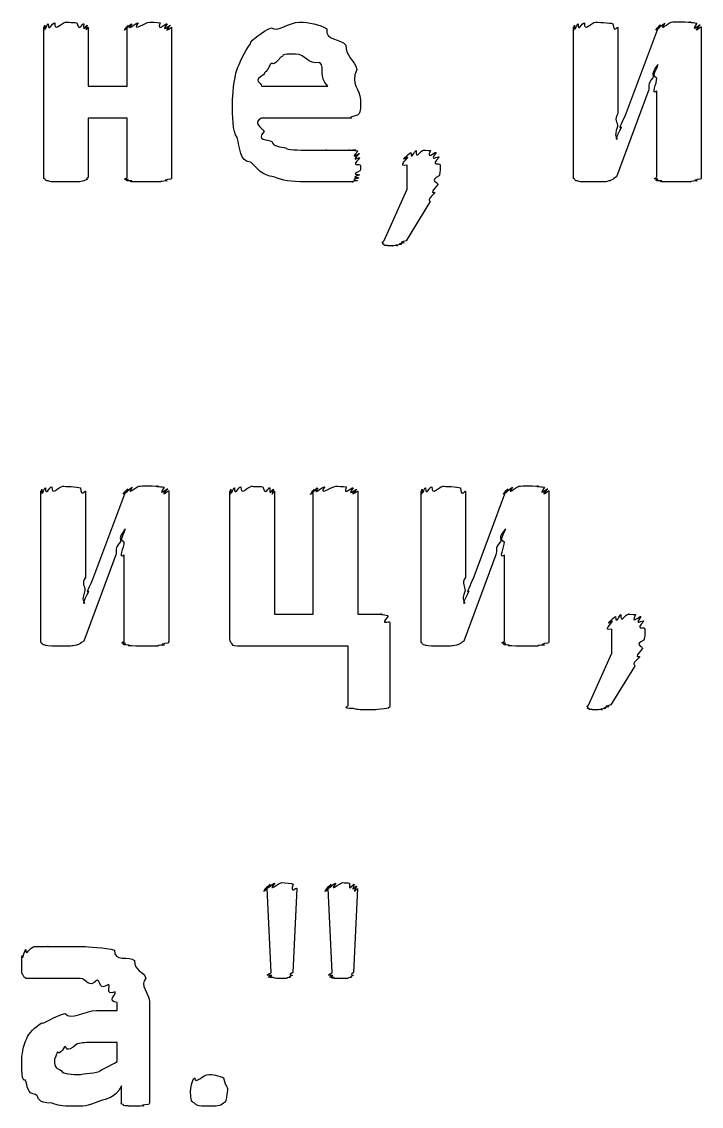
# Model space of a CAD drawing. Header units: millimetres. Extents: x 25 to 190, y 204 to 253.
# Drawn here: x 127.64 to 135.14, y 204.34 to 216.31 of the extents above; entities that cross this region are included whole.
import ezdxf

# ---------------------------------------------------------------- set-up
doc = ezdxf.new("R2010")
doc.units = ezdxf.units.MM
doc.layers.get('0').update_dxf_attribs({"linetype": 'CONTINUOUS'})

msp = doc.modelspace()

# ---------------------------------------------------------------- linework, layer by layer
at = {"color": 0}
for p, q in [((127.882, 214.594), (127.882, 216.247)), ((128.373, 216.247), (128.373, 215.597)), ((128.802, 215.597), (128.802, 216.247)), ((129.293, 216.247), (129.293, 214.594)), ((133.729, 214.594), (133.729, 216.247)), ((134.22, 216.247), (134.22, 215.294)), ((134.302, 215.277), (134.666, 216.247)), ((135.14, 216.253), (135.14, 214.594)), ((128.373, 215.597), (128.802, 215.597)), ((130.285, 215.597), (131.018, 215.597)), ((134.556, 215.547), (134.203, 214.594)), ((134.65, 214.594), (134.65, 215.542)), ((131.377, 215.448), (131.377, 215.387)), ((128.802, 215.244), (128.373, 215.244)), ((128.373, 215.244), (128.373, 214.588)), ((128.802, 214.588), (128.802, 215.244)), ((131.272, 215.244), (130.285, 215.244)), ((131.893, 214.461), (131.893, 214.726)), ((132.257, 214.726), (132.257, 214.726)), ((131.64, 213.894), (131.893, 214.461)), ((132.141, 214.313), (131.882, 213.888)), ((127.85, 209.471), (127.85, 211.125)), ((128.341, 211.125), (128.341, 210.172)), ((128.423, 210.155), (128.787, 211.125)), ((129.261, 211.13), (129.261, 209.471)), ((129.937, 209.521), (129.937, 211.125)), ((130.427, 211.125), (130.427, 209.769)), ((130.857, 209.769), (130.857, 211.125)), ((131.348, 211.125), (131.348, 209.769)), ((132.046, 209.471), (132.046, 211.125)), ((132.537, 211.125), (132.537, 210.172)), ((132.62, 210.155), (132.983, 211.125)), ((133.458, 211.13), (133.458, 209.471)), ((128.677, 210.425), (128.324, 209.471)), ((128.771, 209.471), (128.771, 210.42)), ((132.873, 210.425), (132.52, 209.471)), ((132.967, 209.471), (132.967, 210.42)), ((130.427, 209.769), (130.857, 209.769)), ((131.348, 209.769), (131.612, 209.769)), ((131.7, 209.675), (131.7, 208.76)), ((134.153, 209.339), (134.153, 209.604)), ((134.517, 209.604), (134.517, 209.604)), ((131.243, 209.416), (130.019, 209.416)), ((131.243, 208.76), (131.243, 209.416)), ((133.9, 208.771), (134.153, 209.339)), ((134.401, 209.19), (134.142, 208.766)), ((130.393, 205.813), (130.349, 206.739)), ((130.674, 206.739), (130.63, 205.813)), ((131.065, 205.813), (131.021, 206.739)), ((131.346, 206.739), (131.302, 205.813)), ((128.691, 205.394), (128.691, 205.482)), ((129.049, 205.487), (129.049, 204.391)), ((128.465, 205.394), (128.691, 205.394)), ((128.691, 205.041), (128.454, 205.041)), ((128.691, 204.832), (128.691, 205.041)), ((128.741, 204.391), (128.741, 204.561)), ((129.91, 204.512), (129.91, 204.512))]:
    msp.add_line(p, q, dxfattribs=at)
for points in [[(127.882, 216.247), (127.882, 216.155), (127.885, 216.261), (127.893, 216.269)], [(127.893, 216.269), (127.896, 216.17), (127.912, 216.282), (127.932, 216.286)], [(127.932, 216.286), (127.933, 216.181), (127.973, 216.297), (128.003, 216.297)], [(128.003, 216.297), (127.995, 216.184), (128.076, 216.303), (128.125, 216.303)], [(128.125, 216.303), (128.094, 216.303), (128.215, 216.3), (128.246, 216.297)], [(128.246, 216.297), (128.275, 216.181), (128.304, 216.293), (128.323, 216.286)], [(128.323, 216.286), (128.312, 216.17), (128.353, 216.276), (128.361, 216.269)], [(128.361, 216.269), (128.326, 216.159), (128.373, 216.258), (128.373, 216.247)], [(128.802, 216.247), (128.731, 216.159), (128.805, 216.265), (128.814, 216.269)], [(128.814, 216.269), (128.744, 216.17), (128.833, 216.282), (128.852, 216.286)], [(128.852, 216.286), (128.782, 216.181), (128.893, 216.297), (128.924, 216.297)], [(128.924, 216.297), (128.844, 216.184), (128.998, 216.303), (129.051, 216.303)], [(129.051, 216.303), (129.062, 216.303), (129.136, 216.3), (129.166, 216.297)], [(129.166, 216.297), (129.124, 216.181), (129.224, 216.293), (129.243, 216.286)], [(129.243, 216.286), (129.161, 216.17), (129.274, 216.276), (129.282, 216.269)], [(129.282, 216.269), (129.175, 216.155), (129.293, 216.254), (129.293, 216.247)], [(130.164, 216.065), (130.16, 216.104), (130.303, 216.201), (130.395, 216.242)], [(130.395, 216.242), (130.462, 216.184), (130.59, 216.303), (130.704, 216.303)], [(130.704, 216.303), (130.81, 216.303), (130.922, 216.277), (131.007, 216.231)], [(131.007, 216.231), (130.98, 216.093), (131.162, 216.126), (131.217, 216.049)], [(133.729, 216.247), (133.729, 216.155), (133.732, 216.261), (133.74, 216.269)], [(133.74, 216.269), (133.743, 216.17), (133.759, 216.282), (133.779, 216.286)], [(133.779, 216.286), (133.78, 216.181), (133.82, 216.297), (133.85, 216.297)], [(133.85, 216.297), (133.842, 216.184), (133.923, 216.303), (133.972, 216.303)], [(133.972, 216.303), (133.985, 216.303), (134.131, 216.297), (134.165, 216.286)], [(134.165, 216.286), (134.173, 216.166), (134.22, 216.265), (134.22, 216.247)], [(134.666, 216.247), (134.592, 216.159), (134.677, 216.267), (134.688, 216.275)], [(134.688, 216.275), (134.618, 216.173), (134.718, 216.287), (134.738, 216.291)], [(134.738, 216.291), (134.658, 216.184), (134.783, 216.303), (134.809, 216.303)], [(134.809, 216.303), (134.827, 216.305), (134.87, 216.308), (134.914, 216.308)], [(134.914, 216.308), (134.916, 216.305), (134.994, 216.305), (135.024, 216.303)], [(135.024, 216.303), (134.975, 216.303), (135.075, 216.298), (135.091, 216.291)], [(135.091, 216.291), (135.008, 216.173), (135.121, 216.282), (135.129, 216.275)], [(135.129, 216.275), (135.021, 216.159), (135.14, 216.26), (135.14, 216.253)], [(130.015, 215.784), (130.035, 215.831), (130.101, 215.988), (130.164, 216.065)], [(131.217, 216.049), (131.207, 215.938), (131.312, 215.881), (131.338, 215.779)], [(130.5, 215.917), (130.395, 215.791), (130.418, 215.872), (130.385, 215.839)], [(130.66, 215.95), (130.487, 215.95), (130.547, 215.938), (130.5, 215.917)], [(130.93, 215.856), (130.784, 215.831), (130.781, 215.95), (130.66, 215.95)], [(131.018, 215.597), (130.905, 215.707), (130.992, 215.792), (130.93, 215.856)], [(129.965, 215.415), (129.965, 215.494), (129.982, 215.674), (130.015, 215.784)], [(130.385, 215.839), (130.332, 215.729), (130.331, 215.773), (130.313, 215.729)], [(131.338, 215.779), (131.258, 215.615), (131.377, 215.565), (131.377, 215.448)], [(134.661, 215.834), (134.567, 215.707), (134.623, 215.737), (134.606, 215.69)], [(134.65, 215.685), (134.58, 215.707), (134.656, 215.786), (134.661, 215.834)], [(130.313, 215.729), (130.178, 215.644), (130.285, 215.644), (130.285, 215.597)], [(134.606, 215.69), (134.534, 215.611), (134.574, 215.594), (134.556, 215.547)], [(134.65, 215.542), (134.578, 215.489), (134.65, 215.637), (134.65, 215.685)], [(130.015, 215.029), (129.965, 215.092), (129.965, 215.267), (129.965, 215.415)], [(131.377, 215.387), (131.377, 215.288), (131.366, 215.299), (131.344, 215.277)], [(131.344, 215.277), (131.214, 215.244), (131.297, 215.244), (131.272, 215.244)], [(134.22, 215.294), (134.173, 215.229), (134.217, 215.197), (134.214, 215.15)], [(134.258, 215.145), (134.214, 215.103), (134.287, 215.233), (134.302, 215.277)], [(130.285, 215.244), (130.178, 215.189), (130.294, 215.139), (130.313, 215.095)], [(134.214, 215.15), (134.17, 215.015), (134.211, 215.054), (134.209, 215.007)], [(134.209, 215.007), (134.184, 215.015), (134.243, 215.101), (134.258, 215.145)], [(130.169, 214.759), (130.035, 214.759), (130.051, 214.922), (130.015, 215.029)], [(130.313, 215.095), (130.215, 214.986), (130.36, 215.018), (130.401, 214.985)], [(130.401, 214.985), (130.413, 214.924), (130.495, 214.931), (130.561, 214.913)], [(130.561, 214.913), (130.546, 214.891), (130.707, 214.891), (130.803, 214.891)], [(130.803, 214.891), (130.836, 214.891), (130.948, 214.891), (131.007, 214.891)], [(131.007, 214.891), (130.954, 214.891), (131.115, 214.891), (131.156, 214.891)], [(131.156, 214.891), (131.156, 214.891), (131.235, 214.891), (131.261, 214.891)], [(131.261, 214.891), (131.211, 214.891), (131.312, 214.891), (131.327, 214.891)], [(131.327, 214.891), (131.236, 214.891), (131.345, 214.887), (131.349, 214.88)], [(131.349, 214.88), (131.247, 214.762), (131.361, 214.866), (131.366, 214.853)], [(131.366, 214.853), (131.256, 214.737), (131.371, 214.825), (131.371, 214.803)], [(131.371, 214.803), (131.258, 214.693), (131.377, 214.753), (131.377, 214.72)], [(131.893, 214.726), (131.779, 214.7), (131.895, 214.792), (131.899, 214.814)], [(131.899, 214.814), (131.79, 214.744), (131.917, 214.853), (131.932, 214.864)], [(131.932, 214.864), (131.94, 214.766), (131.971, 214.882), (131.993, 214.886)], [(131.993, 214.886), (131.984, 214.773), (132.042, 214.891), (132.075, 214.891)], [(132.075, 214.891), (132.048, 214.891), (132.13, 214.889), (132.152, 214.886)], [(132.152, 214.886), (132.094, 214.766), (132.198, 214.875), (132.213, 214.864)], [(132.213, 214.864), (132.125, 214.744), (132.238, 214.836), (132.246, 214.814)], [(132.246, 214.814), (132.139, 214.7), (132.257, 214.762), (132.257, 214.726)], [(130.423, 214.594), (130.288, 214.612), (130.238, 214.685), (130.169, 214.759)], [(131.371, 214.66), (131.256, 214.605), (131.368, 214.629), (131.366, 214.616)], [(131.377, 214.72), (131.377, 214.638), (131.374, 214.678), (131.371, 214.66)], [(132.257, 214.726), (132.257, 214.618), (132.253, 214.641), (132.246, 214.605)], [(127.893, 214.571), (127.882, 214.568), (127.882, 214.585), (127.882, 214.594)], [(127.932, 214.55), (127.896, 214.552), (127.9, 214.563), (127.893, 214.571)], [(128.003, 214.539), (127.933, 214.541), (127.949, 214.545), (127.932, 214.55)], [(128.125, 214.539), (127.995, 214.539), (128.036, 214.539), (128.003, 214.539)], [(128.246, 214.539), (128.213, 214.539), (128.175, 214.539), (128.125, 214.539)], [(128.323, 214.55), (128.275, 214.541), (128.279, 214.541), (128.246, 214.539)], [(128.361, 214.566), (128.312, 214.552), (128.341, 214.556), (128.323, 214.55)], [(128.373, 214.588), (128.326, 214.563), (128.368, 214.573), (128.361, 214.566)], [(128.814, 214.566), (128.731, 214.563), (128.802, 214.58), (128.802, 214.588)], [(128.852, 214.55), (128.744, 214.552), (128.82, 214.562), (128.814, 214.566)], [(128.924, 214.539), (128.782, 214.541), (128.87, 214.545), (128.852, 214.55)], [(129.051, 214.539), (128.962, 214.539), (128.957, 214.539), (128.924, 214.539)], [(129.166, 214.539), (129.062, 214.539), (129.097, 214.539), (129.051, 214.539)], [(129.243, 214.55), (129.124, 214.541), (129.199, 214.541), (129.166, 214.539)], [(129.282, 214.571), (129.161, 214.552), (129.261, 214.556), (129.243, 214.55)], [(129.293, 214.594), (129.293, 214.568), (129.289, 214.579), (129.282, 214.571)], [(130.77, 214.539), (130.605, 214.539), (130.522, 214.556), (130.423, 214.594)], [(130.985, 214.539), (130.815, 214.539), (130.847, 214.539), (130.77, 214.539)], [(131.162, 214.539), (131.064, 214.539), (131.051, 214.539), (130.985, 214.539)], [(131.288, 214.539), (131.167, 214.539), (131.213, 214.539), (131.162, 214.539)], [(131.344, 214.55), (131.233, 214.539), (131.322, 214.539), (131.288, 214.539)], [(131.36, 214.583), (131.244, 214.556), (131.35, 214.561), (131.344, 214.55)], [(131.366, 214.616), (131.251, 214.579), (131.363, 214.594), (131.36, 214.583)], [(132.246, 214.605), (132.128, 214.55), (132.237, 214.54), (132.23, 214.511)], [(133.74, 214.571), (133.729, 214.568), (133.729, 214.585), (133.729, 214.594)], [(133.773, 214.55), (133.743, 214.552), (133.747, 214.563), (133.74, 214.571)], [(133.845, 214.539), (133.776, 214.541), (133.791, 214.545), (133.773, 214.55)], [(133.955, 214.539), (133.835, 214.539), (133.874, 214.539), (133.845, 214.539)], [(134.054, 214.539), (133.919, 214.539), (133.995, 214.539), (133.955, 214.539)], [(134.12, 214.55), (134.089, 214.541), (134.079, 214.541), (134.054, 214.539)], [(134.165, 214.566), (134.126, 214.55), (134.138, 214.552), (134.12, 214.55)], [(134.203, 214.594), (134.148, 214.563), (134.175, 214.573), (134.165, 214.566)], [(134.661, 214.571), (134.578, 214.568), (134.65, 214.585), (134.65, 214.594)], [(134.699, 214.55), (134.592, 214.552), (134.667, 214.563), (134.661, 214.571)], [(134.776, 214.539), (134.633, 214.541), (134.721, 214.545), (134.699, 214.55)], [(134.898, 214.539), (134.812, 214.539), (134.809, 214.539), (134.776, 214.539)], [(135.013, 214.539), (134.909, 214.539), (134.945, 214.539), (134.898, 214.539)], [(135.091, 214.55), (134.971, 214.541), (135.047, 214.541), (135.013, 214.539)], [(135.129, 214.571), (135.008, 214.552), (135.108, 214.556), (135.091, 214.55)], [(135.14, 214.594), (135.14, 214.568), (135.136, 214.579), (135.129, 214.571)], [(132.23, 214.511), (132.114, 214.37), (132.211, 214.448), (132.196, 214.417)], [(132.196, 214.417), (132.084, 214.307), (132.164, 214.35), (132.141, 214.313)], [(131.629, 213.866), (131.603, 213.863), (131.632, 213.882), (131.64, 213.894)], [(131.64, 213.85), (131.607, 213.848), (131.632, 213.859), (131.629, 213.866)], [(131.673, 213.838), (131.618, 213.837), (131.647, 213.843), (131.64, 213.85)], [(131.728, 213.833), (131.647, 213.833), (131.687, 213.836), (131.673, 213.838)], [(131.789, 213.838), (131.695, 213.833), (131.753, 213.833), (131.728, 213.833)], [(131.827, 213.85), (131.724, 213.837), (131.802, 213.838), (131.789, 213.838)], [(131.86, 213.866), (131.75, 213.848), (131.841, 213.854), (131.827, 213.85)], [(131.882, 213.888), (131.764, 213.863), (131.867, 213.874), (131.86, 213.866)], [(127.85, 211.125), (127.85, 211.033), (127.853, 211.139), (127.861, 211.147)], [(127.861, 211.147), (127.864, 211.048), (127.881, 211.16), (127.9, 211.164)], [(127.9, 211.164), (127.901, 211.059), (127.941, 211.175), (127.972, 211.175)], [(127.972, 211.175), (127.963, 211.062), (128.045, 211.18), (128.093, 211.18)], [(128.093, 211.18), (128.107, 211.18), (128.253, 211.175), (128.286, 211.164)], [(128.286, 211.164), (128.294, 211.044), (128.341, 211.143), (128.341, 211.125)], [(128.787, 211.125), (128.713, 211.037), (128.798, 211.145), (128.809, 211.153)], [(128.809, 211.153), (128.739, 211.051), (128.84, 211.165), (128.859, 211.169)], [(128.859, 211.169), (128.779, 211.062), (128.904, 211.18), (128.931, 211.18)], [(128.931, 211.18), (128.948, 211.183), (128.991, 211.186), (129.036, 211.186)], [(129.036, 211.186), (129.037, 211.183), (129.115, 211.183), (129.146, 211.18)], [(129.146, 211.18), (129.096, 211.18), (129.197, 211.176), (129.212, 211.169)], [(129.212, 211.169), (129.129, 211.051), (129.242, 211.16), (129.25, 211.153)], [(129.25, 211.153), (129.143, 211.037), (129.261, 211.138), (129.261, 211.13)], [(129.937, 211.125), (129.937, 211.033), (129.939, 211.139), (129.947, 211.147)], [(129.947, 211.147), (129.95, 211.048), (129.967, 211.16), (129.986, 211.164)], [(129.986, 211.164), (129.988, 211.059), (130.028, 211.175), (130.058, 211.175)], [(130.058, 211.175), (130.05, 211.062), (130.131, 211.18), (130.179, 211.18)], [(130.179, 211.18), (130.149, 211.18), (130.27, 211.177), (130.3, 211.175)], [(130.3, 211.175), (130.33, 211.059), (130.358, 211.171), (130.377, 211.164)], [(130.377, 211.164), (130.367, 211.048), (130.408, 211.154), (130.416, 211.147)], [(130.416, 211.147), (130.38, 211.037), (130.427, 211.136), (130.427, 211.125)], [(130.857, 211.125), (130.785, 211.037), (130.86, 211.143), (130.868, 211.147)], [(130.868, 211.147), (130.799, 211.048), (130.888, 211.16), (130.907, 211.164)], [(130.907, 211.164), (130.836, 211.059), (130.951, 211.175), (130.984, 211.175)], [(130.984, 211.175), (130.903, 211.062), (131.057, 211.18), (131.105, 211.18)], [(131.105, 211.18), (131.116, 211.18), (131.191, 211.177), (131.221, 211.175)], [(131.221, 211.175), (131.178, 211.059), (131.279, 211.171), (131.298, 211.164)], [(131.298, 211.164), (131.215, 211.048), (131.329, 211.154), (131.337, 211.147)], [(131.337, 211.147), (131.229, 211.037), (131.348, 211.136), (131.348, 211.125)], [(132.046, 211.125), (132.046, 211.033), (132.049, 211.139), (132.057, 211.147)], [(132.057, 211.147), (132.06, 211.048), (132.077, 211.16), (132.096, 211.164)], [(132.096, 211.164), (132.097, 211.059), (132.137, 211.175), (132.167, 211.175)], [(132.167, 211.175), (132.159, 211.062), (132.241, 211.18), (132.289, 211.18)], [(132.289, 211.18), (132.303, 211.18), (132.449, 211.175), (132.482, 211.164)], [(132.482, 211.164), (132.49, 211.044), (132.537, 211.143), (132.537, 211.125)], [(132.983, 211.125), (132.909, 211.037), (132.994, 211.145), (133.005, 211.153)], [(133.005, 211.153), (132.935, 211.051), (133.036, 211.165), (133.055, 211.169)], [(133.055, 211.169), (132.975, 211.062), (133.101, 211.18), (133.127, 211.18)], [(133.127, 211.18), (133.145, 211.183), (133.187, 211.186), (133.231, 211.186)], [(133.231, 211.186), (133.233, 211.183), (133.312, 211.183), (133.342, 211.18)], [(133.342, 211.18), (133.292, 211.18), (133.393, 211.176), (133.408, 211.169)], [(133.408, 211.169), (133.325, 211.051), (133.438, 211.16), (133.446, 211.153)], [(133.446, 211.153), (133.339, 211.037), (133.458, 211.138), (133.458, 211.13)], [(128.782, 210.712), (128.688, 210.585), (128.744, 210.615), (128.727, 210.568)], [(128.771, 210.563), (128.702, 210.585), (128.778, 210.663), (128.782, 210.712)], [(132.978, 210.712), (132.884, 210.585), (132.941, 210.615), (132.923, 210.568)], [(132.967, 210.563), (132.898, 210.585), (132.974, 210.663), (132.978, 210.712)], [(128.727, 210.568), (128.655, 210.488), (128.695, 210.472), (128.677, 210.425)], [(128.771, 210.42), (128.699, 210.367), (128.771, 210.514), (128.771, 210.563)], [(132.923, 210.568), (132.851, 210.488), (132.891, 210.472), (132.873, 210.425)], [(132.967, 210.42), (132.895, 210.367), (132.967, 210.514), (132.967, 210.563)], [(128.341, 210.172), (128.294, 210.107), (128.338, 210.075), (128.335, 210.028)], [(128.379, 210.023), (128.335, 209.981), (128.408, 210.111), (128.423, 210.155)], [(132.537, 210.172), (132.49, 210.107), (132.534, 210.075), (132.532, 210.028)], [(132.576, 210.023), (132.532, 209.981), (132.605, 210.111), (132.62, 210.155)], [(128.335, 210.028), (128.291, 209.893), (128.332, 209.932), (128.33, 209.885)], [(128.33, 209.885), (128.305, 209.893), (128.364, 209.979), (128.379, 210.023)], [(132.532, 210.028), (132.487, 209.893), (132.529, 209.932), (132.526, 209.885)], [(132.526, 209.885), (132.501, 209.893), (132.56, 209.979), (132.576, 210.023)], [(131.612, 209.769), (131.56, 209.769), (131.673, 209.761), (131.684, 209.747)], [(134.192, 209.742), (134.2, 209.644), (134.231, 209.76), (134.253, 209.763)], [(134.253, 209.763), (134.244, 209.651), (134.302, 209.769), (134.335, 209.769)], [(134.335, 209.769), (134.308, 209.769), (134.39, 209.766), (134.413, 209.763)], [(134.413, 209.763), (134.355, 209.644), (134.458, 209.752), (134.473, 209.742)], [(131.684, 209.747), (131.582, 209.626), (131.7, 209.711), (131.7, 209.675)], [(134.153, 209.604), (134.039, 209.578), (134.155, 209.67), (134.159, 209.692)], [(134.159, 209.692), (134.05, 209.622), (134.177, 209.731), (134.192, 209.742)], [(134.473, 209.742), (134.385, 209.622), (134.498, 209.714), (134.506, 209.692)], [(134.506, 209.692), (134.399, 209.578), (134.517, 209.64), (134.517, 209.604)], [(129.959, 209.444), (129.937, 209.452), (129.937, 209.488), (129.937, 209.521)], [(134.517, 209.604), (134.517, 209.496), (134.513, 209.518), (134.506, 209.483)], [(127.861, 209.449), (127.85, 209.445), (127.85, 209.463), (127.85, 209.471)], [(127.894, 209.427), (127.864, 209.43), (127.868, 209.441), (127.861, 209.449)], [(127.966, 209.416), (127.897, 209.419), (127.912, 209.423), (127.894, 209.427)], [(128.076, 209.416), (127.956, 209.416), (127.995, 209.416), (127.966, 209.416)], [(128.175, 209.416), (128.04, 209.416), (128.116, 209.416), (128.076, 209.416)], [(128.242, 209.427), (128.21, 209.419), (128.2, 209.419), (128.175, 209.416)], [(128.286, 209.444), (128.247, 209.427), (128.259, 209.43), (128.242, 209.427)], [(128.324, 209.471), (128.269, 209.441), (128.297, 209.451), (128.286, 209.444)], [(128.782, 209.449), (128.699, 209.445), (128.771, 209.463), (128.771, 209.471)], [(128.82, 209.427), (128.713, 209.43), (128.789, 209.441), (128.782, 209.449)], [(128.898, 209.416), (128.754, 209.419), (128.843, 209.423), (128.82, 209.427)], [(129.019, 209.416), (128.933, 209.416), (128.931, 209.416), (128.898, 209.416)], [(129.135, 209.416), (129.03, 209.416), (129.066, 209.416), (129.019, 209.416)], [(129.212, 209.427), (129.092, 209.419), (129.168, 209.419), (129.135, 209.416)], [(129.25, 209.449), (129.129, 209.43), (129.23, 209.434), (129.212, 209.427)], [(129.261, 209.471), (129.261, 209.445), (129.257, 209.456), (129.25, 209.449)], [(130.019, 209.416), (129.965, 209.416), (129.973, 209.425), (129.959, 209.444)], [(132.057, 209.449), (132.046, 209.445), (132.046, 209.463), (132.046, 209.471)], [(132.091, 209.427), (132.06, 209.43), (132.064, 209.441), (132.057, 209.449)], [(132.162, 209.416), (132.093, 209.419), (132.108, 209.423), (132.091, 209.427)], [(132.272, 209.416), (132.152, 209.416), (132.191, 209.416), (132.162, 209.416)], [(132.372, 209.416), (132.237, 209.416), (132.312, 209.416), (132.272, 209.416)], [(132.438, 209.427), (132.406, 209.419), (132.396, 209.419), (132.372, 209.416)], [(132.482, 209.444), (132.443, 209.427), (132.456, 209.43), (132.438, 209.427)], [(132.52, 209.471), (132.465, 209.441), (132.493, 209.451), (132.482, 209.444)], [(132.978, 209.449), (132.895, 209.445), (132.967, 209.463), (132.967, 209.471)], [(133.017, 209.427), (132.909, 209.43), (132.985, 209.441), (132.978, 209.449)], [(133.094, 209.416), (132.95, 209.419), (133.038, 209.423), (133.017, 209.427)], [(133.215, 209.416), (133.13, 209.416), (133.127, 209.416), (133.094, 209.416)], [(133.331, 209.416), (133.226, 209.416), (133.262, 209.416), (133.215, 209.416)], [(133.408, 209.427), (133.288, 209.419), (133.364, 209.419), (133.331, 209.416)], [(133.446, 209.449), (133.325, 209.43), (133.426, 209.434), (133.408, 209.427)], [(133.458, 209.471), (133.458, 209.445), (133.453, 209.456), (133.446, 209.449)], [(134.506, 209.483), (134.388, 209.427), (134.497, 209.418), (134.489, 209.389)], [(134.457, 209.295), (134.343, 209.185), (134.424, 209.228), (134.401, 209.19)], [(134.489, 209.389), (134.374, 209.248), (134.47, 209.325), (134.457, 209.295)], [(131.298, 208.727), (131.16, 208.73), (131.243, 208.747), (131.243, 208.76)], [(131.475, 208.711), (131.35, 208.711), (131.334, 208.716), (131.298, 208.727)], [(131.64, 208.722), (131.505, 208.711), (131.548, 208.711), (131.475, 208.711)], [(131.7, 208.76), (131.7, 208.726), (131.68, 208.73), (131.64, 208.722)], [(133.889, 208.744), (133.863, 208.741), (133.892, 208.76), (133.9, 208.771)], [(133.9, 208.727), (133.867, 208.726), (133.892, 208.737), (133.889, 208.744)], [(133.933, 208.716), (133.878, 208.715), (133.907, 208.72), (133.9, 208.727)], [(133.988, 208.711), (133.907, 208.711), (133.947, 208.714), (133.933, 208.716)], [(134.049, 208.716), (133.955, 208.711), (134.013, 208.711), (133.988, 208.711)], [(134.087, 208.727), (133.984, 208.715), (134.063, 208.716), (134.049, 208.716)], [(134.12, 208.744), (134.01, 208.726), (134.101, 208.732), (134.087, 208.727)], [(134.142, 208.766), (134.024, 208.741), (134.127, 208.752), (134.12, 208.744)], [(130.349, 206.739), (130.26, 206.653), (130.35, 206.758), (130.354, 206.766)], [(130.354, 206.766), (130.271, 206.673), (130.371, 206.784), (130.382, 206.788)], [(130.382, 206.788), (130.296, 206.684), (130.412, 206.799), (130.431, 206.799)], [(130.431, 206.799), (130.338, 206.687), (130.478, 206.805), (130.508, 206.805)], [(130.508, 206.805), (130.547, 206.805), (130.613, 206.799), (130.635, 206.788)], [(130.635, 206.788), (130.594, 206.664), (130.674, 206.761), (130.674, 206.739)], [(131.021, 206.739), (130.944, 206.653), (131.022, 206.758), (131.027, 206.766)], [(131.027, 206.766), (130.955, 206.673), (131.043, 206.784), (131.054, 206.788)], [(131.054, 206.788), (130.98, 206.684), (131.084, 206.799), (131.104, 206.799)], [(131.104, 206.799), (131.021, 206.687), (131.151, 206.805), (131.181, 206.805)], [(131.181, 206.805), (131.2, 206.805), (131.239, 206.802), (131.258, 206.799)], [(131.258, 206.799), (131.241, 206.684), (131.297, 206.795), (131.308, 206.788)], [(131.308, 206.788), (131.266, 206.673), (131.331, 206.778), (131.335, 206.766)], [(131.335, 206.766), (131.277, 206.653), (131.346, 206.75), (131.346, 206.739)], [(127.643, 206), (127.649, 205.937), (127.663, 206.044), (127.682, 206.066)], [(127.682, 206.066), (127.685, 205.981), (127.732, 206.099), (127.776, 206.099)], [(127.776, 206.099), (127.773, 206.099), (127.871, 206.099), (127.93, 206.099)], [(127.93, 206.099), (127.891, 206.099), (128.051, 206.099), (128.118, 206.099)], [(128.118, 206.099), (128.145, 206.099), (128.257, 206.099), (128.327, 206.099)], [(128.327, 206.099), (128.346, 206.099), (128.571, 206.086), (128.663, 206.061)], [(128.663, 206.061), (128.648, 205.93), (128.829, 205.996), (128.884, 205.945)], [(127.638, 205.901), (127.638, 205.893), (127.64, 205.978), (127.643, 206)], [(128.884, 205.945), (128.88, 205.826), (128.984, 205.829), (129.01, 205.752)], [(127.638, 205.835), (127.638, 205.826), (127.638, 205.879), (127.638, 205.901)], [(127.654, 205.785), (127.641, 205.787), (127.641, 205.815), (127.638, 205.835)], [(130.398, 205.78), (130.289, 205.78), (130.393, 205.802), (130.393, 205.813)], [(130.63, 205.813), (130.565, 205.78), (130.627, 205.791), (130.624, 205.78)], [(131.071, 205.78), (130.973, 205.78), (131.065, 205.802), (131.065, 205.813)], [(131.302, 205.813), (131.249, 205.78), (131.3, 205.791), (131.297, 205.78)], [(127.677, 205.758), (127.656, 205.76), (127.661, 205.774), (127.654, 205.785)], [(127.704, 205.747), (127.671, 205.747), (127.684, 205.75), (127.677, 205.758)], [(127.776, 205.747), (127.696, 205.747), (127.718, 205.747), (127.704, 205.747)], [(127.897, 205.747), (127.762, 205.747), (127.809, 205.747), (127.776, 205.747)], [(128.063, 205.747), (127.976, 205.747), (127.944, 205.747), (127.897, 205.747)], [(128.283, 205.747), (128.104, 205.747), (128.129, 205.747), (128.063, 205.747)], [(128.47, 205.73), (128.377, 205.628), (128.356, 205.747), (128.283, 205.747)], [(128.597, 205.68), (128.478, 205.606), (128.522, 205.719), (128.47, 205.73)], [(128.669, 205.598), (128.545, 205.562), (128.63, 205.659), (128.597, 205.68)], [(129.01, 205.752), (128.931, 205.672), (129.049, 205.587), (129.049, 205.487)], [(130.415, 205.758), (130.296, 205.76), (130.401, 205.771), (130.398, 205.78)], [(130.453, 205.747), (130.433, 205.75), (130.426, 205.753), (130.415, 205.758)], [(130.508, 205.747), (130.462, 205.747), (130.467, 205.747), (130.453, 205.747)], [(130.564, 205.747), (130.51, 205.747), (130.533, 205.747), (130.508, 205.747)], [(130.602, 205.758), (130.536, 205.75), (130.578, 205.75), (130.564, 205.747)], [(130.624, 205.78), (130.558, 205.76), (130.613, 205.765), (130.602, 205.758)], [(131.087, 205.758), (130.98, 205.76), (131.074, 205.771), (131.071, 205.78)], [(131.126, 205.747), (130.999, 205.75), (131.098, 205.753), (131.087, 205.758)], [(131.181, 205.747), (131.145, 205.747), (131.139, 205.747), (131.126, 205.747)], [(131.236, 205.747), (131.193, 205.747), (131.206, 205.747), (131.181, 205.747)], [(131.275, 205.758), (131.22, 205.75), (131.25, 205.75), (131.236, 205.747)], [(131.297, 205.78), (131.241, 205.76), (131.286, 205.765), (131.275, 205.758)], [(128.691, 205.482), (128.575, 205.496), (128.683, 205.565), (128.669, 205.598)], [(127.859, 205.256), (127.854, 205.231), (128.014, 205.339), (128.118, 205.361)], [(128.118, 205.361), (128.178, 205.275), (128.335, 205.394), (128.465, 205.394)], [(127.693, 205.085), (127.715, 205.14), (127.788, 205.212), (127.859, 205.256)], [(127.638, 204.843), (127.638, 204.883), (127.656, 205.015), (127.693, 205.085)], [(128.112, 204.991), (128.035, 204.876), (128.047, 204.956), (128.029, 204.931)], [(128.25, 205.025), (128.108, 204.905), (128.148, 205.005), (128.112, 204.991)], [(128.454, 205.041), (128.339, 205.041), (128.308, 205.036), (128.25, 205.025)], [(127.677, 204.628), (127.638, 204.592), (127.638, 204.761), (127.638, 204.843)], [(128.029, 204.931), (127.998, 204.827), (128.002, 204.883), (128.002, 204.854)], [(128.002, 204.854), (127.998, 204.746), (128.025, 204.761), (128.074, 204.732)], [(128.074, 204.732), (128.097, 204.688), (128.196, 204.688), (128.288, 204.688)], [(128.288, 204.688), (128.262, 204.688), (128.429, 204.699), (128.492, 204.722)], [(128.492, 204.722), (128.505, 204.735), (128.621, 204.783), (128.691, 204.832)], [(127.792, 204.468), (127.693, 204.468), (127.706, 204.564), (127.677, 204.628)], [(129.503, 204.512), (129.503, 204.523), (129.516, 204.628), (129.547, 204.65)], [(129.547, 204.65), (129.56, 204.57), (129.631, 204.688), (129.712, 204.688)], [(129.712, 204.688), (129.715, 204.688), (129.836, 204.675), (129.866, 204.65)], [(129.866, 204.65), (129.891, 204.523), (129.91, 204.581), (129.91, 204.512)], [(128.741, 204.561), (128.652, 204.409), (128.586, 204.427), (128.498, 204.391)], [(129.547, 204.369), (129.503, 204.383), (129.503, 204.442), (129.503, 204.512)], [(129.91, 204.512), (129.891, 204.383), (129.895, 204.393), (129.866, 204.369)], [(127.974, 204.369), (127.792, 204.38), (127.843, 204.424), (127.792, 204.468)], [(128.217, 204.336), (128.053, 204.336), (128.047, 204.347), (127.974, 204.369)], [(128.498, 204.391), (128.357, 204.336), (128.316, 204.336), (128.217, 204.336)], [(128.757, 204.357), (128.725, 204.357), (128.741, 204.375), (128.741, 204.391)], [(129.049, 204.391), (129.049, 204.357), (129.044, 204.365), (129.033, 204.357)], [(129.701, 204.336), (129.56, 204.336), (129.576, 204.347), (129.547, 204.369)], [(129.866, 204.369), (129.833, 204.336), (129.781, 204.336), (129.701, 204.336)], [(128.807, 204.341), (128.747, 204.342), (128.768, 204.349), (128.757, 204.357)], [(128.895, 204.336), (128.791, 204.336), (128.829, 204.337), (128.807, 204.341)], [(128.983, 204.341), (128.869, 204.336), (128.935, 204.336), (128.895, 204.336)], [(129.033, 204.357), (128.909, 204.342), (129.005, 204.344), (128.983, 204.341)]]:
    msp.add_open_spline(points, degree=3, dxfattribs=at)

doc.saveas('drawing.dxf')
